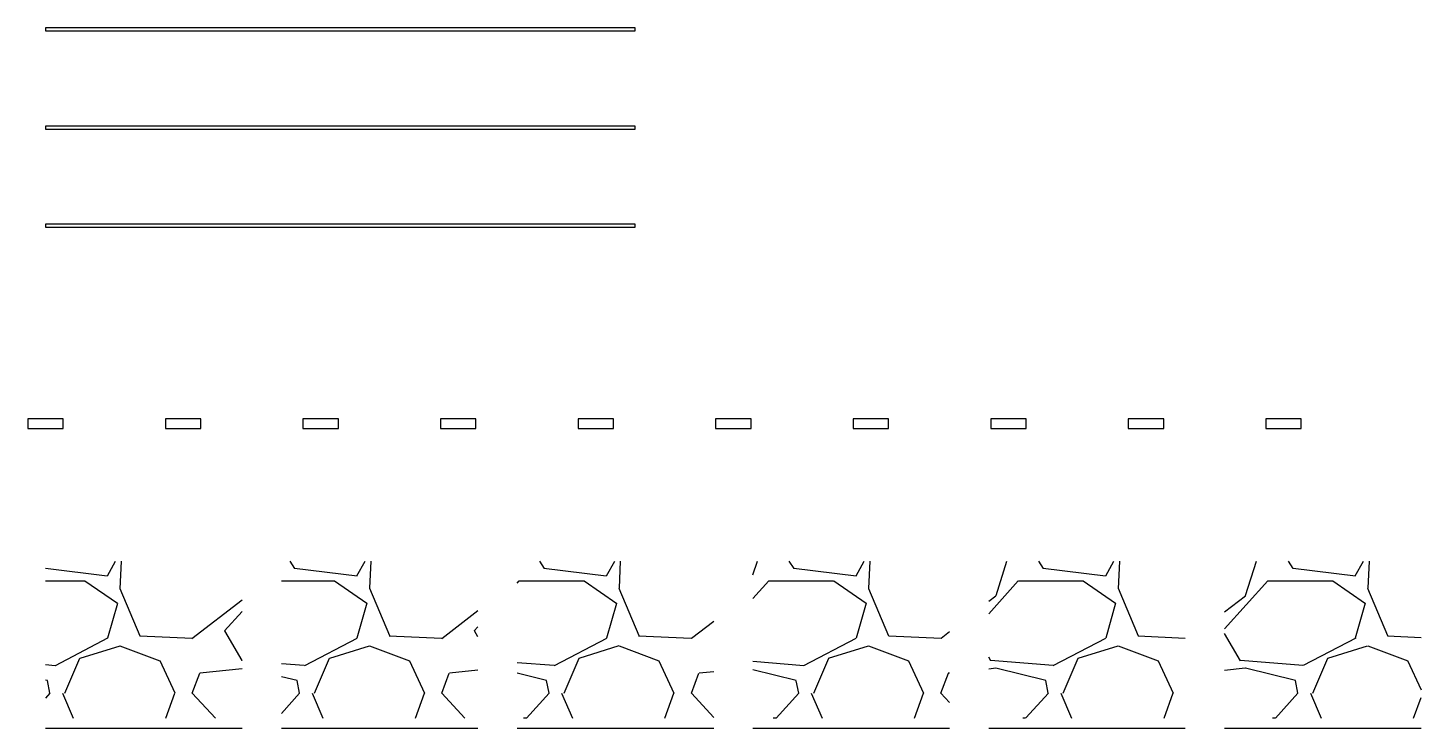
# Model space of a CAD drawing. Header units: metres. Extents: x 245499.1 to 245570, y 2701999.5 to 2702035.1.
import ezdxf

# ---------------------------------------------------------------- set-up
doc = ezdxf.new("R2010")
doc.units = ezdxf.units.M
for name, color, linetype in [('L-01', 7, 'Continuous'), ('L-02', 7, 'Continuous'), ('L-03', 7, 'Continuous'), ('L-04', 7, 'Continuous')]:
    doc.layers.add(name, color=color, linetype=linetype)

# ---------------------------------------------------------------- blocks, each defined once
blk = doc.blocks.new('B1')
blk.add_lwpolyline([(-0.9, -0.25), (0.9, -0.25), (0.9, 0.25), (-0.9, 0.25)], close=True)

msp = doc.modelspace()

# ---------------------------------------------------------------- hatches: boundary and pattern name
at = {"layer": 'L-01'}
h = msp.add_hatch(dxfattribs=at)
h.set_pattern_fill('GRAVEL', scale=0.5)
h.paths.add_polyline_path([(245500, 2702000), (245510, 2702000), (245510, 2702008), (245500, 2702008)])
h = msp.add_hatch(dxfattribs=at)
h.set_pattern_fill('GRAVEL', scale=0.5)
h.paths.add_polyline_path([(245512, 2702000), (245522, 2702000), (245522, 2702008), (245512, 2702008)])
h = msp.add_hatch(dxfattribs=at)
h.set_pattern_fill('GRAVEL', scale=0.5)
h.paths.add_polyline_path([(245524, 2702000), (245534, 2702000), (245534, 2702008), (245524, 2702008)])
h = msp.add_hatch(dxfattribs=at)
h.set_pattern_fill('GRAVEL', scale=0.5)
h.paths.add_polyline_path([(245536, 2702000), (245546, 2702000), (245546, 2702008), (245536, 2702008)])
h = msp.add_hatch(dxfattribs=at)
h.set_pattern_fill('GRAVEL', scale=0.5)
h.paths.add_polyline_path([(245548, 2702000), (245558, 2702000), (245558, 2702008), (245548, 2702008)])
h = msp.add_hatch(dxfattribs=at)
h.set_pattern_fill('GRAVEL', scale=0.5)
h.paths.add_polyline_path([(245560, 2702000), (245570, 2702000), (245570, 2702008), (245560, 2702008)])

# ---------------------------------------------------------------- linework, layer by layer
at = {"layer": 'L-03'}
for points in [[(245500, 2701999.5), (245510, 2701999.5)], [(245512, 2701999.5), (245522, 2701999.5)], [(245524, 2701999.5), (245534, 2701999.5)], [(245536, 2701999.5), (245546, 2701999.5)], [(245548, 2701999.5), (245558, 2701999.5)], [(245560, 2701999.5), (245570, 2701999.5)]]:
    msp.add_lwpolyline(points, dxfattribs=at)
at = {"layer": 'L-04'}
for points in [[(245500, 2702035), (245530, 2702035), (245530, 2702035.15), (245500, 2702035.15)], [(245500, 2702030), (245530, 2702030), (245530, 2702030.15), (245500, 2702030.15)], [(245500, 2702025), (245530, 2702025), (245530, 2702025.15), (245500, 2702025.15)]]:
    msp.add_lwpolyline(points, close=True, dxfattribs=at)

# ---------------------------------------------------------------- block references
at = {"layer": 'L-02'}
for p in [(245500, 2702015), (245507, 2702015), (245514, 2702015), (245521, 2702015), (245528, 2702015), (245535, 2702015), (245542, 2702015), (245549, 2702015), (245556, 2702015), (245563, 2702015)]:
    msp.add_blockref('B1', p, dxfattribs=at)

doc.saveas('drawing.dxf')
